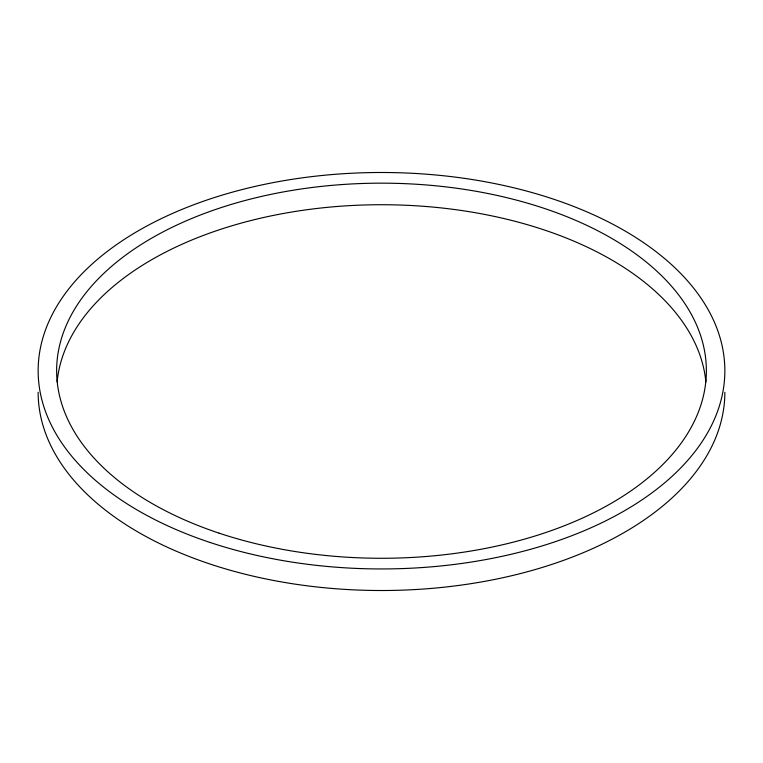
<?xml version="1.0" encoding="UTF-8"?>
<svg xmlns="http://www.w3.org/2000/svg" width="763" height="763" viewBox="0 0 763 763"><rect width="100%" height="100%" fill="white"/><g stroke="black" fill="none" stroke-linecap="round" stroke-linejoin="round"><path stroke-width="1.14" d="M724.85 392.287A343.35 198.227 0 0 1 381.5 590.514A343.35 198.227 0 0 1 38.15 392.287M57.139 381.824A324.866 187.555 0 0 1 381.5 204.722A324.866 187.555 0 0 1 705.861 381.824M209.825 542.388A343.35 198.227 0 0 0 724.85 370.713A343.35 198.227 0 0 0 209.825 199.048A343.35 198.227 0 0 0 209.825 542.388M219.067 533.146A324.866 187.555 0 0 0 706.366 370.713A324.866 187.555 0 0 0 219.067 208.289A324.866 187.555 0 0 0 219.067 533.146"/></g></svg>
